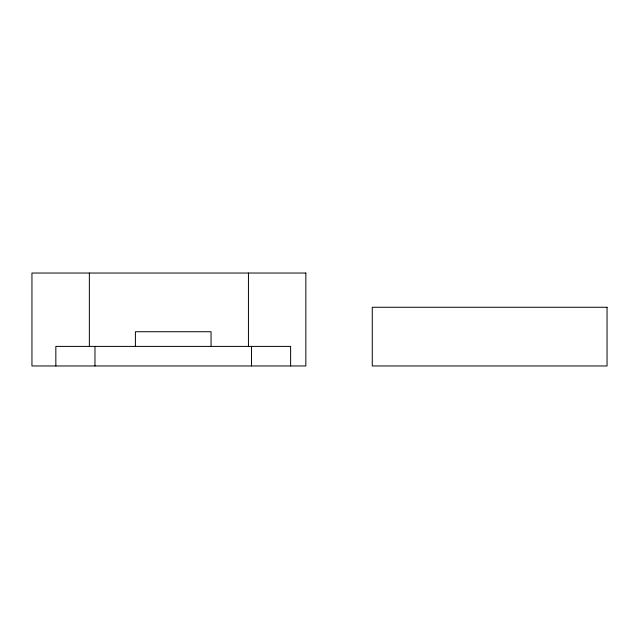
<?xml version="1.0" encoding="UTF-8"?>
<svg xmlns="http://www.w3.org/2000/svg" width="639" height="639" viewBox="0 0 639 639"><rect width="100%" height="100%" fill="white"/><g stroke="black" fill="none" stroke-linecap="round" stroke-linejoin="round"><path stroke-width="0.96" d="M290.617 365.963L290.617 346.402L55.841 346.402L55.841 365.963M251.486 346.402L251.486 365.963M248.443 273.037L248.443 346.194M211.054 346.402L211.054 331.729L135.404 331.729L135.404 346.402M94.971 346.402L94.971 365.963M89.364 273.037L89.364 346.194M305.849 273.037L31.95 273.037L31.95 365.963L305.849 365.963L305.849 273.037M607.05 307.271L372.273 307.271L372.273 365.963L607.05 365.963L607.05 307.271"/></g></svg>
